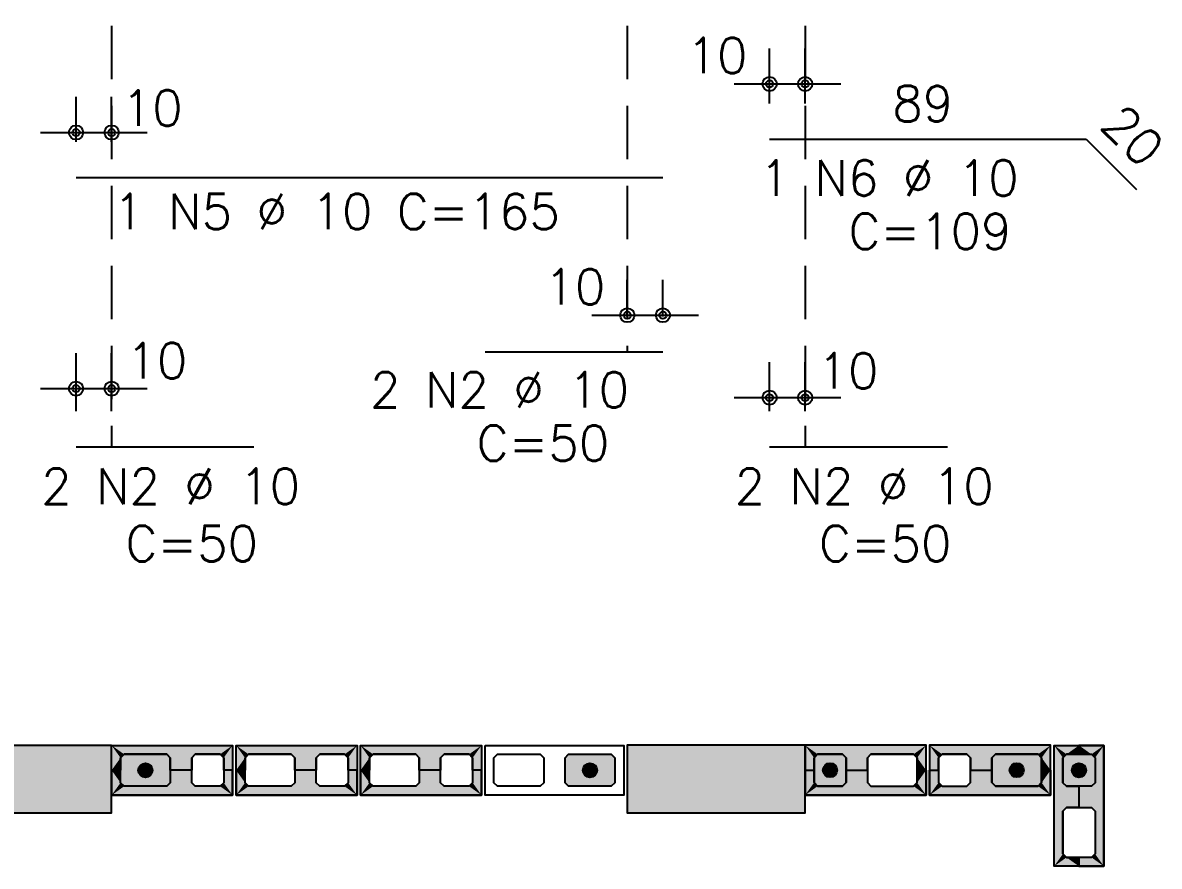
# Model space of a CAD drawing. Extents: x -1.9 to 86, y -1.5 to 61.
# Drawn here: x 22.08 to 28.48, y 45.19 to 49.93 of the extents above; entities that cross this region are included whole.
import ezdxf

# ---------------------------------------------------------------- set-up
doc = ezdxf.new("R2010")
doc.units = 0
doc.header["$MEASUREMENT"] = 0
doc.linetypes.add('ESTILO_TQS_0001', pattern=[0.45, 0.3, -0.15])
for name, color, linetype in [('PENA_01', 1, 'CONTINUOUS'), ('PENA_02', 2, 'CONTINUOUS'), ('PENA_03', 3, 'CONTINUOUS'), ('PENA_05', 5, 'CONTINUOUS'), ('PENA_11', 252, 'CONTINUOUS'), ('PENA_21', 100, 'CONTINUOUS')]:
    doc.layers.add(name, color=color, linetype=linetype)
doc.styles.get("Standard").update_dxf_attribs({"font": 'ROMANS.SHX'})

msp = doc.modelspace()

# ---------------------------------------------------------------- linework, layer by layer
at = {"layer": 'PENA_01', "linetype": 'ESTILO_TQS_0001'}
for p, q in [((22.5836, 50.8141), (22.5836, 47.5456)), ((25.4836, 50.8141), (25.4836, 48.079)), ((26.4836, 50.8141), (26.4836, 47.5456))]:
    msp.add_line(p, q, dxfattribs=at)
at = {"layer": 'PENA_01', "linetype": 'Continuous'}
for p, q in [((26.2836, 49.476), (26.2836, 49.7867)), ((26.4836, 49.476), (26.4836, 49.7867)), ((26.0836, 49.5867), (26.6836, 49.5867)), ((22.3836, 49.2608), (22.3836, 49.5133)), ((22.5836, 49.2608), (22.5836, 49.5133)), ((22.1836, 49.3133), (22.7836, 49.3133)), ((25.4836, 48.279), (25.4836, 48.4856)), ((25.6836, 48.279), (25.6836, 48.4856)), ((25.2836, 48.2856), (25.8836, 48.2856)), ((22.3836, 47.7456), (22.3836, 48.0728)), ((22.5836, 47.7456), (22.5836, 48.0728)), ((26.2836, 47.7456), (26.2836, 48.022)), ((26.4836, 47.7456), (26.4836, 48.022)), ((22.1836, 47.8728), (22.7836, 47.8728)), ((26.0836, 47.822), (26.6836, 47.822))]:
    msp.add_line(p, q, dxfattribs=at)
for points in [[(22.8936, 45.6357), (22.6536, 45.6357), (22.6336, 45.6557), (22.6336, 45.7957), (22.6536, 45.8157), (22.8936, 45.8157), (22.9136, 45.7957), (22.9136, 45.6557), (22.8936, 45.6357)], [(23.1936, 45.6357), (23.0536, 45.6357), (23.0336, 45.6557), (23.0336, 45.7957), (23.0536, 45.8157), (23.1936, 45.8157), (23.2136, 45.7957), (23.2136, 45.6557), (23.1936, 45.6357)], [(23.5936, 45.6357), (23.3536, 45.6357), (23.3336, 45.6557), (23.3336, 45.7957), (23.3536, 45.8157), (23.5936, 45.8157), (23.6136, 45.7957), (23.6136, 45.6557), (23.5936, 45.6357)], [(23.8936, 45.6357), (23.7536, 45.6357), (23.7336, 45.6557), (23.7336, 45.7957), (23.7536, 45.8157), (23.8936, 45.8157), (23.9136, 45.7957), (23.9136, 45.6557), (23.8936, 45.6357)], [(24.2936, 45.6357), (24.0536, 45.6357), (24.0336, 45.6557), (24.0336, 45.7957), (24.0536, 45.8157), (24.2936, 45.8157), (24.3136, 45.7957), (24.3136, 45.6557), (24.2936, 45.6357)], [(24.5936, 45.6357), (24.4536, 45.6357), (24.4336, 45.6557), (24.4336, 45.7957), (24.4536, 45.8157), (24.5936, 45.8157), (24.6136, 45.7957), (24.6136, 45.6557), (24.5936, 45.6357)], [(24.7336, 45.7957), (24.7536, 45.8157), (24.9936, 45.8157), (25.0136, 45.7957), (25.0136, 45.6557), (24.9936, 45.6357), (24.7536, 45.6357), (24.7336, 45.6557), (24.7336, 45.7957)], [(25.1336, 45.7957), (25.1536, 45.8157), (25.3936, 45.8157), (25.4136, 45.7957), (25.4136, 45.6557), (25.3936, 45.6357), (25.1536, 45.6357), (25.1336, 45.6557), (25.1336, 45.7957)], [(26.5536, 45.6361), (26.6936, 45.6361), (26.7136, 45.6561), (26.7136, 45.7961), (26.6936, 45.8161), (26.5536, 45.8161), (26.5336, 45.7961), (26.5336, 45.6561), (26.5536, 45.6361)], [(26.8536, 45.6361), (27.0936, 45.6361), (27.1136, 45.6561), (27.1136, 45.7961), (27.0936, 45.8161), (26.8536, 45.8161), (26.8336, 45.7961), (26.8336, 45.6561), (26.8536, 45.6361)], [(27.2536, 45.6361), (27.3936, 45.6361), (27.4136, 45.6561), (27.4136, 45.7961), (27.3936, 45.8161), (27.2536, 45.8161), (27.2336, 45.7961), (27.2336, 45.6561), (27.2536, 45.6361)], [(27.5536, 45.6361), (27.7936, 45.6361), (27.8136, 45.6561), (27.8136, 45.7961), (27.7936, 45.8161), (27.5536, 45.8161), (27.5336, 45.7961), (27.5336, 45.6561), (27.5536, 45.6361)], [(28.1136, 45.7957), (28.1136, 45.6557), (28.0936, 45.6357), (27.9536, 45.6357), (27.9336, 45.6557), (27.9336, 45.7957), (27.9536, 45.8157), (28.0936, 45.8157), (28.1136, 45.7957)], [(28.1136, 45.4957), (28.1136, 45.2557), (28.0936, 45.2357), (27.9536, 45.2357), (27.9336, 45.2557), (27.9336, 45.4957), (27.9536, 45.5157), (28.0936, 45.5157), (28.1136, 45.4957)]]:
    msp.add_lwpolyline(points, dxfattribs=at)
at = {"layer": 'PENA_02', "linetype": 'Continuous'}
for points in [[(22.5836, 45.8657), (21.5836, 45.8657), (21.5836, 45.4857), (22.5836, 45.4857), (22.5836, 45.8657)], [(23.2636, 45.5857), (22.5836, 45.5857), (22.5836, 45.8657), (23.2636, 45.8657), (23.2636, 45.5857)], [(23.9636, 45.5857), (23.2836, 45.5857), (23.2836, 45.8657), (23.9636, 45.8657), (23.9636, 45.5857)], [(24.6636, 45.5857), (23.9836, 45.5857), (23.9836, 45.8657), (24.6636, 45.8657), (24.6636, 45.5857)], [(24.6836, 45.8657), (25.4636, 45.8657), (25.4636, 45.5857), (24.6836, 45.5857), (24.6836, 45.8657)], [(26.4836, 45.8661), (25.4836, 45.8661), (25.4836, 45.4861), (26.4836, 45.4861), (26.4836, 45.8661)], [(26.4836, 45.5861), (27.1636, 45.5861), (27.1636, 45.8661), (26.4836, 45.8661), (26.4836, 45.5861)], [(27.1836, 45.5861), (27.8636, 45.5861), (27.8636, 45.8661), (27.1836, 45.8661), (27.1836, 45.5861)], [(28.1636, 45.8657), (28.1636, 45.1857), (27.8836, 45.1857), (27.8836, 45.8657), (28.1636, 45.8657)]]:
    msp.add_lwpolyline(points, dxfattribs=at)
for centre, radius in [((26.2836, 49.5867), 0.04), ((26.2836, 49.5867), 0.02), ((26.4836, 49.5867), 0.04), ((26.4836, 49.5867), 0.02), ((22.3836, 49.3133), 0.04), ((22.5836, 49.3133), 0.04), ((22.3836, 49.3133), 0.02), ((22.5836, 49.3133), 0.02), ((25.4836, 48.2856), 0.04), ((25.6836, 48.2856), 0.04), ((25.4836, 48.2856), 0.02), ((25.6836, 48.2856), 0.02), ((22.3836, 47.8728), 0.04), ((22.3836, 47.8728), 0.02), ((22.5836, 47.8728), 0.04), ((22.5836, 47.8728), 0.02), ((26.2836, 47.822), 0.04), ((26.2836, 47.822), 0.02), ((26.4836, 47.822), 0.04), ((26.4836, 47.822), 0.02)]:
    msp.add_circle(centre, radius, dxfattribs=at)
at = {"layer": 'PENA_03', "linetype": 'Continuous'}
for p, q in [((26.2836, 49.276), (26.2836, 49.276)), ((26.4836, 49.276), (26.4836, 49.276)), ((22.3836, 49.0608), (22.3836, 49.0608)), ((22.5836, 49.0608), (22.5836, 49.0608)), ((25.4836, 48.079), (25.4836, 48.079)), ((25.6836, 48.079), (25.6836, 48.079)), ((22.3836, 47.5456), (22.3836, 47.5456)), ((22.5836, 47.5456), (22.5836, 47.5456)), ((26.2836, 47.5456), (26.2836, 47.5456)), ((26.4836, 47.5456), (26.4836, 47.5456))]:
    msp.add_line(p, q, dxfattribs=at)
for points in [[(22.9136, 45.6557), (22.8936, 45.6357), (22.6536, 45.6357), (22.6336, 45.6557), (22.6336, 45.7957), (22.6536, 45.8157), (22.8936, 45.8157), (22.9136, 45.7957), (22.9136, 45.6557)], [(25.4136, 45.6557), (25.3936, 45.6357), (25.1536, 45.6357), (25.1336, 45.6557), (25.1336, 45.7957), (25.1536, 45.8157), (25.3936, 45.8157), (25.4136, 45.7957), (25.4136, 45.6557)], [(26.6936, 45.8161), (26.7136, 45.7961), (26.7136, 45.6561), (26.6936, 45.6361), (26.5536, 45.6361), (26.5336, 45.6561), (26.5336, 45.7961), (26.5536, 45.8161), (26.6936, 45.8161)], [(27.8136, 45.6561), (27.7936, 45.6361), (27.5536, 45.6361), (27.5336, 45.6561), (27.5336, 45.7961), (27.5536, 45.8161), (27.7936, 45.8161), (27.8136, 45.7961), (27.8136, 45.6561)], [(28.0936, 45.8157), (28.1136, 45.7957), (28.1136, 45.6557), (28.0936, 45.6357), (27.9536, 45.6357), (27.9336, 45.6557), (27.9336, 45.7957), (27.9536, 45.8157), (28.0936, 45.8157)]]:
    msp.add_lwpolyline(points, dxfattribs=at)
for centre in [(22.7736, 45.7257), (25.2736, 45.7257), (26.6236, 45.7261), (27.6736, 45.7261), (28.0236, 45.7257)]:
    msp.add_circle(centre, 0.04, dxfattribs=at)
for points in [[(22.8136, 45.7257), (22.7805, 45.7651), (22.7536, 45.7604)], [(22.8136, 45.7257), (22.8042, 45.7514), (22.7805, 45.7651)], [(25.3136, 45.7257), (25.2805, 45.7651), (25.2536, 45.7604)], [(25.3136, 45.7257), (25.3042, 45.7514), (25.2805, 45.7651)], [(26.6636, 45.7261), (26.6305, 45.7655), (26.6036, 45.7607)], [(26.6636, 45.7261), (26.6542, 45.7518), (26.6305, 45.7655)], [(27.7136, 45.7261), (27.6805, 45.7655), (27.6536, 45.7607)], [(27.7136, 45.7261), (27.7042, 45.7518), (27.6805, 45.7655)], [(28.0636, 45.7257), (28.0305, 45.7651), (28.0036, 45.7604)], [(28.0636, 45.7257), (28.0542, 45.7514), (28.0305, 45.7651)], [(22.8136, 45.7257), (22.7536, 45.7604), (22.736, 45.7394)], [(22.8136, 45.7257), (22.736, 45.7394), (22.736, 45.7121)], [(22.8136, 45.7257), (22.736, 45.7121), (22.7536, 45.6911)], [(22.8136, 45.7257), (22.7536, 45.6911), (22.7805, 45.6863)], [(22.8136, 45.7257), (22.7805, 45.6863), (22.8042, 45.7)], [(22.8136, 45.7257), (22.8042, 45.7), (22.8136, 45.7257)], [(25.3136, 45.7257), (25.2536, 45.7604), (25.236, 45.7394)], [(25.3136, 45.7257), (25.236, 45.7394), (25.236, 45.7121)], [(25.3136, 45.7257), (25.236, 45.7121), (25.2536, 45.6911)], [(25.3136, 45.7257), (25.2536, 45.6911), (25.2805, 45.6863)], [(25.3136, 45.7257), (25.2805, 45.6863), (25.3042, 45.7)], [(25.3136, 45.7257), (25.3042, 45.7), (25.3136, 45.7257)], [(26.6636, 45.7261), (26.6036, 45.7607), (26.586, 45.7398)], [(26.6636, 45.7261), (26.586, 45.7398), (26.586, 45.7124)], [(26.6636, 45.7261), (26.586, 45.7124), (26.6036, 45.6914)], [(26.6636, 45.7261), (26.6036, 45.6914), (26.6305, 45.6867)], [(26.6636, 45.7261), (26.6305, 45.6867), (26.6542, 45.7004)], [(26.6636, 45.7261), (26.6542, 45.7004), (26.6636, 45.7261)], [(27.7136, 45.7261), (27.6536, 45.7607), (27.636, 45.7398)], [(27.7136, 45.7261), (27.636, 45.7398), (27.636, 45.7124)], [(27.7136, 45.7261), (27.636, 45.7124), (27.6536, 45.6914)], [(27.7136, 45.7261), (27.6536, 45.6914), (27.6805, 45.6867)], [(27.7136, 45.7261), (27.6805, 45.6867), (27.7042, 45.7004)], [(27.7136, 45.7261), (27.7042, 45.7004), (27.7136, 45.7261)], [(28.0636, 45.7257), (28.0036, 45.7604), (27.986, 45.7394)], [(28.0636, 45.7257), (27.986, 45.7394), (27.986, 45.7121)], [(28.0636, 45.7257), (27.986, 45.7121), (28.0036, 45.6911)], [(28.0636, 45.7257), (28.0036, 45.6911), (28.0305, 45.6863)], [(28.0636, 45.7257), (28.0305, 45.6863), (28.0542, 45.7)], [(28.0636, 45.7257), (28.0542, 45.7), (28.0636, 45.7257)]]:
    msp.add_solid(points, dxfattribs=at)
at = {"layer": 'PENA_05', "linetype": 'Continuous'}
for p, q in [((26.2836, 49.276), (28.0636, 49.276)), ((28.0636, 49.276), (28.3464, 48.9932)), ((22.3836, 49.0608), (25.6836, 49.0608)), ((24.6836, 48.079), (25.6836, 48.079)), ((22.3836, 47.5456), (23.3836, 47.5456)), ((26.2836, 47.5456), (27.2836, 47.5456))]:
    msp.add_line(p, q, dxfattribs=at)
at = {"layer": 'PENA_11', "linetype": 'Continuous'}
for points in [[(22.5836, 45.8657), (21.5836, 45.8657), (21.5836, 45.4857)], [(22.5836, 45.8657), (21.5836, 45.4857), (22.5836, 45.4857)], [(22.5836, 45.8657), (22.5836, 45.4857), (22.5836, 45.8657)], [(26.4836, 45.8661), (25.4836, 45.8661), (25.4836, 45.4861)], [(26.4836, 45.8661), (25.4836, 45.4861), (26.4836, 45.4861)], [(26.4836, 45.8661), (26.4836, 45.4861), (26.4836, 45.8661)], [(22.9136, 45.6557), (22.6336, 45.7957), (22.6536, 45.8157)], [(22.9136, 45.6557), (22.6336, 45.6557), (22.6336, 45.7957)], [(22.9136, 45.6557), (22.6536, 45.8157), (22.8936, 45.8157)], [(22.9136, 45.6557), (22.8936, 45.8157), (22.9136, 45.7957)], [(22.9136, 45.6557), (22.9136, 45.7957), (22.9136, 45.6557)], [(25.4136, 45.6557), (25.1336, 45.7957), (25.1536, 45.8157)], [(25.4136, 45.6557), (25.1336, 45.6557), (25.1336, 45.7957)], [(25.4136, 45.6557), (25.1536, 45.8157), (25.3936, 45.8157)], [(25.4136, 45.6557), (25.3936, 45.8157), (25.4136, 45.7957)], [(25.4136, 45.6557), (25.4136, 45.7957), (25.4136, 45.6557)], [(26.6936, 45.8161), (26.5536, 45.6361), (26.5336, 45.6561)], [(26.6936, 45.8161), (26.5336, 45.6561), (26.5336, 45.7961)], [(26.6936, 45.8161), (26.5336, 45.7961), (26.5536, 45.8161)], [(26.6936, 45.8161), (26.6936, 45.6361), (26.5536, 45.6361)], [(26.6936, 45.8161), (26.5536, 45.8161), (26.6936, 45.8161)], [(26.6936, 45.8161), (26.7136, 45.7961), (26.7136, 45.6561)], [(26.6936, 45.8161), (26.7136, 45.6561), (26.6936, 45.6361)], [(27.8136, 45.6561), (27.5336, 45.7961), (27.5536, 45.8161)], [(27.8136, 45.6561), (27.5336, 45.6561), (27.5336, 45.7961)], [(27.8136, 45.6561), (27.5536, 45.8161), (27.7936, 45.8161)], [(27.8136, 45.6561), (27.7936, 45.8161), (27.8136, 45.7961)], [(27.8136, 45.6561), (27.8136, 45.7961), (27.8136, 45.6561)], [(28.0936, 45.8157), (27.9536, 45.6357), (27.9336, 45.6557)], [(28.0936, 45.8157), (27.9336, 45.6557), (27.9336, 45.7957)], [(28.0936, 45.8157), (27.9336, 45.7957), (27.9536, 45.8157)], [(28.0936, 45.8157), (28.0936, 45.6357), (27.9536, 45.6357)], [(28.0936, 45.8157), (27.9536, 45.8157), (28.0936, 45.8157)], [(28.0936, 45.8157), (28.1136, 45.7957), (28.1136, 45.6557)], [(28.0936, 45.8157), (28.1136, 45.6557), (28.0936, 45.6357)], [(22.9136, 45.6557), (22.6536, 45.6357), (22.6336, 45.6557)], [(22.9136, 45.6557), (22.8936, 45.6357), (22.6536, 45.6357)], [(25.4136, 45.6557), (25.1536, 45.6357), (25.1336, 45.6557)], [(25.4136, 45.6557), (25.3936, 45.6357), (25.1536, 45.6357)], [(27.8136, 45.6561), (27.5536, 45.6361), (27.5336, 45.6561)], [(27.8136, 45.6561), (27.7936, 45.6361), (27.5536, 45.6361)]]:
    msp.add_solid(points, dxfattribs=at)
at = {"layer": 'PENA_21', "linetype": 'Continuous'}
for points in [[(23.2636, 45.7257), (23.2136, 45.7257), (23.2136, 45.7957), (23.1936, 45.8157), (23.0536, 45.8157), (23.0336, 45.7957), (23.0336, 45.7257), (22.9136, 45.7257), (22.9136, 45.7957), (22.8936, 45.8157), (22.6536, 45.8157), (22.6336, 45.7957), (22.6336, 45.7257), (22.5836, 45.7257), (22.5836, 45.8657), (23.2636, 45.8657), (23.2636, 45.7257)], [(23.9636, 45.7257), (23.9136, 45.7257), (23.9136, 45.7957), (23.8936, 45.8157), (23.7536, 45.8157), (23.7336, 45.7957), (23.7336, 45.7257), (23.6136, 45.7257), (23.6136, 45.7957), (23.5936, 45.8157), (23.3536, 45.8157), (23.3336, 45.7957), (23.3336, 45.7257), (23.2836, 45.7257), (23.2836, 45.8657), (23.9636, 45.8657), (23.9636, 45.7257)], [(24.6636, 45.7257), (24.6136, 45.7257), (24.6136, 45.7957), (24.5936, 45.8157), (24.4536, 45.8157), (24.4336, 45.7957), (24.4336, 45.7257), (24.3136, 45.7257), (24.3136, 45.7957), (24.2936, 45.8157), (24.0536, 45.8157), (24.0336, 45.7957), (24.0336, 45.7257), (23.9836, 45.7257), (23.9836, 45.8657), (24.6636, 45.8657), (24.6636, 45.7257)], [(26.4836, 45.7261), (26.5336, 45.7261), (26.5336, 45.7961), (26.5536, 45.8161), (26.6936, 45.8161), (26.7136, 45.7961), (26.7136, 45.7261), (26.8336, 45.7261), (26.8336, 45.7961), (26.8536, 45.8161), (27.0936, 45.8161), (27.1136, 45.7961), (27.1136, 45.7261), (27.1636, 45.7261), (27.1636, 45.8661), (26.4836, 45.8661), (26.4836, 45.7261)], [(27.1836, 45.7261), (27.2336, 45.7261), (27.2336, 45.7961), (27.2536, 45.8161), (27.3936, 45.8161), (27.4136, 45.7961), (27.4136, 45.7261), (27.5336, 45.7261), (27.5336, 45.7961), (27.5536, 45.8161), (27.7936, 45.8161), (27.8136, 45.7961), (27.8136, 45.7261), (27.8636, 45.7261), (27.8636, 45.8661), (27.1836, 45.8661), (27.1836, 45.7261)], [(28.0236, 45.8657), (28.0236, 45.8157), (27.9536, 45.8157), (27.9336, 45.7957), (27.9336, 45.6557), (27.9536, 45.6357), (28.0236, 45.6357), (28.0236, 45.5157), (27.9536, 45.5157), (27.9336, 45.4957), (27.9336, 45.2557), (27.9536, 45.2357), (28.0236, 45.2357), (28.0236, 45.1857), (27.8836, 45.1857), (27.8836, 45.8657), (28.0236, 45.8657)], [(28.0236, 45.8657), (28.0236, 45.8157), (28.0936, 45.8157), (28.1136, 45.7957), (28.1136, 45.6557), (28.0936, 45.6357), (28.0236, 45.6357), (28.0236, 45.5157), (28.0936, 45.5157), (28.1136, 45.4957), (28.1136, 45.2557), (28.0936, 45.2357), (28.0236, 45.2357), (28.0236, 45.1857), (28.1636, 45.1857), (28.1636, 45.8657), (28.0236, 45.8657)], [(23.2636, 45.7257), (23.2136, 45.7257), (23.2136, 45.6557), (23.1936, 45.6357), (23.0536, 45.6357), (23.0336, 45.6557), (23.0336, 45.7257), (22.9136, 45.7257), (22.9136, 45.6557), (22.8936, 45.6357), (22.6536, 45.6357), (22.6336, 45.6557), (22.6336, 45.7257), (22.5836, 45.7257), (22.5836, 45.5857), (23.2636, 45.5857), (23.2636, 45.7257)], [(23.9636, 45.7257), (23.9136, 45.7257), (23.9136, 45.6557), (23.8936, 45.6357), (23.7536, 45.6357), (23.7336, 45.6557), (23.7336, 45.7257), (23.6136, 45.7257), (23.6136, 45.6557), (23.5936, 45.6357), (23.3536, 45.6357), (23.3336, 45.6557), (23.3336, 45.7257), (23.2836, 45.7257), (23.2836, 45.5857), (23.9636, 45.5857), (23.9636, 45.7257)], [(24.6636, 45.7257), (24.6136, 45.7257), (24.6136, 45.6557), (24.5936, 45.6357), (24.4536, 45.6357), (24.4336, 45.6557), (24.4336, 45.7257), (24.3136, 45.7257), (24.3136, 45.6557), (24.2936, 45.6357), (24.0536, 45.6357), (24.0336, 45.6557), (24.0336, 45.7257), (23.9836, 45.7257), (23.9836, 45.5857), (24.6636, 45.5857), (24.6636, 45.7257)], [(26.4836, 45.7261), (26.5336, 45.7261), (26.5336, 45.6561), (26.5536, 45.6361), (26.6936, 45.6361), (26.7136, 45.6561), (26.7136, 45.7261), (26.8336, 45.7261), (26.8336, 45.6561), (26.8536, 45.6361), (27.0936, 45.6361), (27.1136, 45.6561), (27.1136, 45.7261), (27.1636, 45.7261), (27.1636, 45.5861), (26.4836, 45.5861), (26.4836, 45.7261)], [(27.1836, 45.7261), (27.2336, 45.7261), (27.2336, 45.6561), (27.2536, 45.6361), (27.3936, 45.6361), (27.4136, 45.6561), (27.4136, 45.7261), (27.5336, 45.7261), (27.5336, 45.6561), (27.5536, 45.6361), (27.7936, 45.6361), (27.8136, 45.6561), (27.8136, 45.7261), (27.8636, 45.7261), (27.8636, 45.5861), (27.1836, 45.5861), (27.1836, 45.7261)]]:
    msp.add_lwpolyline(points, dxfattribs=at)
for points in [[(23.2636, 45.8657), (22.6536, 45.8157), (22.5836, 45.8657)], [(22.6536, 45.8157), (22.6336, 45.7957), (22.5836, 45.8657)], [(22.5836, 45.8657), (22.6336, 45.7957), (22.5836, 45.7257)], [(22.8936, 45.8157), (22.6536, 45.8157), (23.2636, 45.8657)], [(22.9136, 45.7957), (22.8936, 45.8157), (23.2636, 45.8657)], [(23.2636, 45.8657), (23.0536, 45.8157), (22.9136, 45.7957)], [(23.2636, 45.8657), (23.1936, 45.8157), (23.0536, 45.8157)], [(23.2636, 45.8657), (23.2136, 45.7957), (23.1936, 45.8157)], [(23.2636, 45.8657), (23.2636, 45.7257), (23.2136, 45.7257)], [(23.2636, 45.8657), (23.2136, 45.7257), (23.2136, 45.7957)], [(23.9636, 45.8657), (23.3536, 45.8157), (23.2836, 45.8657)], [(23.3536, 45.8157), (23.3336, 45.7957), (23.2836, 45.8657)], [(23.2836, 45.8657), (23.3336, 45.7957), (23.2836, 45.7257)], [(23.5936, 45.8157), (23.3536, 45.8157), (23.9636, 45.8657)], [(23.6136, 45.7957), (23.5936, 45.8157), (23.9636, 45.8657)], [(23.9636, 45.8657), (23.7536, 45.8157), (23.6136, 45.7957)], [(23.9636, 45.8657), (23.8936, 45.8157), (23.7536, 45.8157)], [(23.9636, 45.8657), (23.9136, 45.7957), (23.8936, 45.8157)], [(23.9636, 45.8657), (23.9636, 45.7257), (23.9136, 45.7257)], [(23.9636, 45.8657), (23.9136, 45.7257), (23.9136, 45.7957)], [(24.6636, 45.8657), (24.0536, 45.8157), (23.9836, 45.8657)], [(24.0536, 45.8157), (24.0336, 45.7957), (23.9836, 45.8657)], [(23.9836, 45.8657), (24.0336, 45.7957), (23.9836, 45.7257)], [(24.2936, 45.8157), (24.0536, 45.8157), (24.6636, 45.8657)], [(24.3136, 45.7957), (24.2936, 45.8157), (24.6636, 45.8657)], [(24.6636, 45.8657), (24.4536, 45.8157), (24.3136, 45.7957)], [(24.6636, 45.8657), (24.5936, 45.8157), (24.4536, 45.8157)], [(24.6636, 45.8657), (24.6136, 45.7957), (24.5936, 45.8157)], [(24.6636, 45.8657), (24.6636, 45.7257), (24.6136, 45.7257)], [(24.6636, 45.8657), (24.6136, 45.7257), (24.6136, 45.7957)], [(27.1636, 45.8661), (26.4836, 45.8661), (26.5536, 45.8161)], [(26.4836, 45.8661), (26.4836, 45.7261), (26.5336, 45.7261)], [(26.4836, 45.8661), (26.5336, 45.7261), (26.5336, 45.7961)], [(26.4836, 45.8661), (26.5336, 45.7961), (26.5536, 45.8161)], [(27.1636, 45.8661), (26.5536, 45.8161), (26.6936, 45.8161)], [(27.1636, 45.8661), (26.6936, 45.8161), (26.7136, 45.7961)], [(27.1636, 45.8661), (26.7136, 45.7961), (26.8536, 45.8161)], [(27.1636, 45.8661), (26.8536, 45.8161), (27.0936, 45.8161)], [(27.1636, 45.8661), (27.0936, 45.8161), (27.1136, 45.7961)], [(27.1636, 45.8661), (27.1136, 45.7961), (27.1636, 45.7261)], [(27.8636, 45.8661), (27.1836, 45.8661), (27.2536, 45.8161)], [(27.1836, 45.8661), (27.1836, 45.7261), (27.2336, 45.7261)], [(27.1836, 45.8661), (27.2336, 45.7261), (27.2336, 45.7961)], [(27.1836, 45.8661), (27.2336, 45.7961), (27.2536, 45.8161)], [(27.8636, 45.8661), (27.2536, 45.8161), (27.3936, 45.8161)], [(27.8636, 45.8661), (27.3936, 45.8161), (27.4136, 45.7961)], [(27.8636, 45.8661), (27.4136, 45.7961), (27.5536, 45.8161)], [(27.8636, 45.8661), (27.5536, 45.8161), (27.7936, 45.8161)], [(27.8636, 45.8661), (27.7936, 45.8161), (27.8136, 45.7961)], [(27.8636, 45.8661), (27.8136, 45.7961), (27.8636, 45.7261)], [(27.9536, 45.8157), (27.9336, 45.7957), (27.8836, 45.8657)], [(27.9536, 45.8157), (27.8836, 45.8657), (28.0236, 45.8657)], [(27.8836, 45.8657), (27.9336, 45.7957), (27.8836, 45.1857)], [(27.9536, 45.8157), (28.0236, 45.8657), (28.0236, 45.8157)], [(28.1636, 45.8657), (28.0236, 45.8657), (28.0936, 45.8157)], [(28.0936, 45.8157), (28.0236, 45.8657), (28.0236, 45.8157)], [(28.1136, 45.7957), (28.1636, 45.8657), (28.0936, 45.8157)], [(28.1636, 45.1857), (28.1636, 45.8657), (28.1136, 45.7957)], [(22.6336, 45.7957), (22.6336, 45.7257), (22.5836, 45.7257)], [(22.9136, 45.7257), (22.9136, 45.7957), (23.0536, 45.8157)], [(22.9136, 45.7257), (23.0536, 45.8157), (23.0336, 45.7957)], [(22.9136, 45.7257), (23.0336, 45.7957), (23.0336, 45.7257)], [(23.3336, 45.7957), (23.3336, 45.7257), (23.2836, 45.7257)], [(23.6136, 45.7257), (23.6136, 45.7957), (23.7536, 45.8157)], [(23.6136, 45.7257), (23.7536, 45.8157), (23.7336, 45.7957)], [(23.6136, 45.7257), (23.7336, 45.7957), (23.7336, 45.7257)], [(24.0336, 45.7957), (24.0336, 45.7257), (23.9836, 45.7257)], [(24.3136, 45.7257), (24.3136, 45.7957), (24.4536, 45.8157)], [(24.3136, 45.7257), (24.4536, 45.8157), (24.4336, 45.7957)], [(24.3136, 45.7257), (24.4336, 45.7957), (24.4336, 45.7257)], [(26.7136, 45.7961), (26.8336, 45.7961), (26.8536, 45.8161)], [(26.7136, 45.7961), (26.7136, 45.7261), (26.8336, 45.7261)], [(26.7136, 45.7961), (26.8336, 45.7261), (26.8336, 45.7961)], [(27.1636, 45.7261), (27.1136, 45.7961), (27.1136, 45.7261)], [(27.4136, 45.7961), (27.5336, 45.7961), (27.5536, 45.8161)], [(27.4136, 45.7961), (27.4136, 45.7261), (27.5336, 45.7261)], [(27.4136, 45.7961), (27.5336, 45.7261), (27.5336, 45.7961)], [(27.8636, 45.7261), (27.8136, 45.7961), (27.8136, 45.7261)], [(27.8836, 45.1857), (27.9336, 45.7957), (27.9336, 45.2557)], [(27.9336, 45.2557), (27.9336, 45.7957), (27.9336, 45.6557)], [(28.1136, 45.6557), (28.1636, 45.1857), (28.1136, 45.7957)], [(22.5836, 45.5857), (22.6336, 45.6557), (22.5836, 45.7257)], [(22.6336, 45.6557), (22.6336, 45.7257), (22.5836, 45.7257)], [(22.9136, 45.7257), (22.9136, 45.6557), (23.0536, 45.6357)], [(22.9136, 45.7257), (23.0536, 45.6357), (23.0336, 45.6557)], [(22.9136, 45.7257), (23.0336, 45.6557), (23.0336, 45.7257)], [(23.2636, 45.5857), (23.2636, 45.7257), (23.2136, 45.7257)], [(23.2636, 45.5857), (23.2136, 45.7257), (23.2136, 45.6557)], [(23.2836, 45.5857), (23.3336, 45.6557), (23.2836, 45.7257)], [(23.3336, 45.6557), (23.3336, 45.7257), (23.2836, 45.7257)], [(23.6136, 45.7257), (23.6136, 45.6557), (23.7536, 45.6357)], [(23.6136, 45.7257), (23.7536, 45.6357), (23.7336, 45.6557)], [(23.6136, 45.7257), (23.7336, 45.6557), (23.7336, 45.7257)], [(23.9636, 45.5857), (23.9636, 45.7257), (23.9136, 45.7257)], [(23.9636, 45.5857), (23.9136, 45.7257), (23.9136, 45.6557)], [(23.9836, 45.5857), (24.0336, 45.6557), (23.9836, 45.7257)], [(24.0336, 45.6557), (24.0336, 45.7257), (23.9836, 45.7257)], [(24.3136, 45.7257), (24.3136, 45.6557), (24.4536, 45.6357)], [(24.3136, 45.7257), (24.4536, 45.6357), (24.4336, 45.6557)], [(24.3136, 45.7257), (24.4336, 45.6557), (24.4336, 45.7257)], [(24.6636, 45.5857), (24.6636, 45.7257), (24.6136, 45.7257)], [(24.6636, 45.5857), (24.6136, 45.7257), (24.6136, 45.6557)], [(26.4836, 45.5861), (26.4836, 45.7261), (26.5336, 45.7261)], [(26.4836, 45.5861), (26.5336, 45.7261), (26.5336, 45.6561)], [(26.7136, 45.6561), (26.7136, 45.7261), (26.8336, 45.7261)], [(26.7136, 45.6561), (26.8336, 45.7261), (26.8336, 45.6561)], [(27.1636, 45.5861), (27.1136, 45.6561), (27.1636, 45.7261)], [(27.1636, 45.7261), (27.1136, 45.6561), (27.1136, 45.7261)], [(27.1836, 45.5861), (27.1836, 45.7261), (27.2336, 45.7261)], [(27.1836, 45.5861), (27.2336, 45.7261), (27.2336, 45.6561)], [(27.4136, 45.6561), (27.4136, 45.7261), (27.5336, 45.7261)], [(27.4136, 45.6561), (27.5336, 45.7261), (27.5336, 45.6561)], [(27.8636, 45.5861), (27.8136, 45.6561), (27.8636, 45.7261)], [(27.8636, 45.7261), (27.8136, 45.6561), (27.8136, 45.7261)], [(22.6536, 45.6357), (22.6336, 45.6557), (22.5836, 45.5857)], [(23.2636, 45.5857), (22.6536, 45.6357), (22.5836, 45.5857)], [(22.8936, 45.6357), (22.6536, 45.6357), (23.2636, 45.5857)], [(22.9136, 45.6557), (22.8936, 45.6357), (23.2636, 45.5857)], [(23.2636, 45.5857), (23.0536, 45.6357), (22.9136, 45.6557)], [(23.2636, 45.5857), (23.1936, 45.6357), (23.0536, 45.6357)], [(23.2636, 45.5857), (23.2136, 45.6557), (23.1936, 45.6357)], [(23.3536, 45.6357), (23.3336, 45.6557), (23.2836, 45.5857)], [(23.9636, 45.5857), (23.3536, 45.6357), (23.2836, 45.5857)], [(23.5936, 45.6357), (23.3536, 45.6357), (23.9636, 45.5857)], [(23.6136, 45.6557), (23.5936, 45.6357), (23.9636, 45.5857)], [(23.9636, 45.5857), (23.7536, 45.6357), (23.6136, 45.6557)], [(23.9636, 45.5857), (23.8936, 45.6357), (23.7536, 45.6357)], [(23.9636, 45.5857), (23.9136, 45.6557), (23.8936, 45.6357)], [(24.0536, 45.6357), (24.0336, 45.6557), (23.9836, 45.5857)], [(24.6636, 45.5857), (24.0536, 45.6357), (23.9836, 45.5857)], [(24.2936, 45.6357), (24.0536, 45.6357), (24.6636, 45.5857)], [(24.3136, 45.6557), (24.2936, 45.6357), (24.6636, 45.5857)], [(24.6636, 45.5857), (24.4536, 45.6357), (24.3136, 45.6557)], [(24.6636, 45.5857), (24.5936, 45.6357), (24.4536, 45.6357)], [(24.6636, 45.5857), (24.6136, 45.6557), (24.5936, 45.6357)], [(26.4836, 45.5861), (26.5336, 45.6561), (26.5536, 45.6361)], [(27.1636, 45.5861), (26.4836, 45.5861), (26.5536, 45.6361)], [(27.1636, 45.5861), (26.5536, 45.6361), (26.6936, 45.6361)], [(27.1636, 45.5861), (26.6936, 45.6361), (26.7136, 45.6561)], [(27.1636, 45.5861), (26.7136, 45.6561), (26.8536, 45.6361)], [(26.7136, 45.6561), (26.8336, 45.6561), (26.8536, 45.6361)], [(27.1636, 45.5861), (26.8536, 45.6361), (27.0936, 45.6361)], [(27.1636, 45.5861), (27.0936, 45.6361), (27.1136, 45.6561)], [(27.1836, 45.5861), (27.2336, 45.6561), (27.2536, 45.6361)], [(27.8636, 45.5861), (27.1836, 45.5861), (27.2536, 45.6361)], [(27.8636, 45.5861), (27.2536, 45.6361), (27.3936, 45.6361)], [(27.8636, 45.5861), (27.3936, 45.6361), (27.4136, 45.6561)], [(27.8636, 45.5861), (27.4136, 45.6561), (27.5536, 45.6361)], [(27.4136, 45.6561), (27.5336, 45.6561), (27.5536, 45.6361)], [(27.8636, 45.5861), (27.5536, 45.6361), (27.7936, 45.6361)], [(27.8636, 45.5861), (27.7936, 45.6361), (27.8136, 45.6561)], [(27.9336, 45.2557), (27.9336, 45.4957), (27.9336, 45.6557)], [(27.9536, 45.6357), (27.9336, 45.4957), (27.9336, 45.6557)], [(27.9536, 45.6357), (27.9536, 45.5157), (27.9336, 45.4957)], [(28.0236, 45.6357), (27.9536, 45.5157), (27.9536, 45.6357)], [(28.0236, 45.6357), (28.0236, 45.5157), (27.9536, 45.5157)], [(28.0236, 45.6357), (28.0936, 45.5157), (28.0936, 45.6357)], [(28.0236, 45.6357), (28.0236, 45.5157), (28.0936, 45.5157)], [(28.0936, 45.6357), (28.1136, 45.4957), (28.1136, 45.6557)], [(28.0936, 45.5157), (28.1136, 45.4957), (28.0936, 45.6357)], [(28.1136, 45.4957), (28.1636, 45.1857), (28.1136, 45.6557)], [(28.1136, 45.4957), (28.1136, 45.2557), (28.1636, 45.1857)], [(27.9536, 45.2357), (27.8836, 45.1857), (27.9336, 45.2557)], [(28.1136, 45.2557), (28.0936, 45.2357), (28.1636, 45.1857)], [(28.0236, 45.1857), (27.8836, 45.1857), (27.9536, 45.2357)], [(28.0236, 45.2357), (28.0236, 45.1857), (27.9536, 45.2357)], [(28.0936, 45.2357), (28.0236, 45.2357), (28.1636, 45.1857)], [(28.0236, 45.2357), (28.0236, 45.1857), (28.1636, 45.1857)]]:
    msp.add_solid(points, dxfattribs=at)

# ---------------------------------------------------------------- texts
at = {"layer": 'PENA_03', "linetype": 'Continuous'}
for s, p in [('10', (25.8169, 49.6467)), ('10', (22.6401, 49.3513)), ('89', (26.9736, 49.376)), ('1 N6 %%c 10', (26.2272, 48.9573)), ('1 N5 %%c 10 C=165', (22.593, 48.769)), ('C=109', (26.7272, 48.6573)), ('10', (25.0169, 48.3456)), ('10', (22.6665, 47.9299)), ('10', (26.5532, 47.8728)), ('2 N2 %%c 10', (24.0368, 47.7659)), ('C=50', (24.6368, 47.4659)), ('2 N2 %%c 10', (22.1869, 47.2235)), ('2 N2 %%c 10', (26.0869, 47.2235)), ('C=50', (22.6613, 46.9011)), ('C=50', (26.5613, 46.9011))]:
    msp.add_text(s, height=0.2, dxfattribs=at).set_placement(p)
msp.add_text('20', height=0.2, rotation=315, dxfattribs=at).set_placement((28.1343, 49.3467))

doc.saveas('drawing.dxf')
